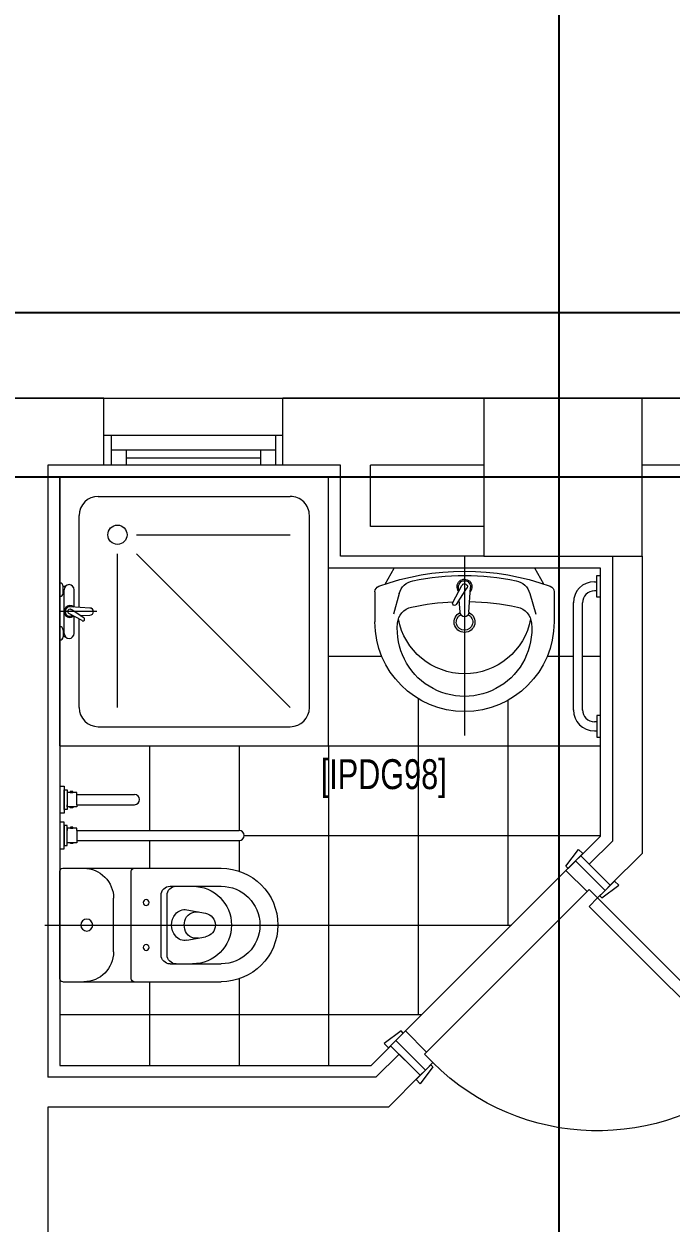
# Model space of a CAD drawing. Header units: metres. Extents: x -18745 to 220762, y -1579758 to -1356048.
# Drawn here: x 128172 to 130338, y -1428936 to -1424920 of the extents above; entities that cross this region are included whole.
import ezdxf

# ---------------------------------------------------------------- set-up
doc = ezdxf.new("R2010")
doc.units = ezdxf.units.M
doc.layers.get('0').update_dxf_attribs({"lineweight": 0})
for name, color, linetype, lineweight in [('A-100 - Copy$0$72_EGR_BASE_TEXT', 8, 'Continuous', 0), ('A-100 - Copy$0$Aluminum', 8, 'Continuous', 0), ('A-100 - Copy$0$car', 8, 'Continuous', 0), ('A-100 - Copy$0$Medical Equipment and Furniture', 8, 'Continuous', 0), ('A-100 - Copy$0$Proj', 8, 'Continuous', 0), ('A-100 - Copy$0$SANIT', 8, 'Continuous', 0), ('A-100 - Copy$0$Structure', 8, 'Continuous', 9), ('A-100 - Copy$0$Tiles', 8, 'Continuous', 0), ('A-100 - Copy$0$Walls', 8, 'Continuous', 0), ('A-100 - Copy$0$Wooden Joinery', 8, 'Continuous', 0)]:
    doc.layers.add(name, color=color, linetype=linetype, lineweight=lineweight)
doc.layers.add('A-100 - Copy$0$axes', color=8, linetype='Continuous')
doc.styles.add('A-100 - Copy$0$X3G_ENTITY_2587EA', font='swisscl.ttf', dxfattribs={"height": 200})

# ---------------------------------------------------------------- blocks, each defined once
blk = doc.blocks.new('A-100 - Copy$0$A$C5B88081F')
at = {"layer": 'A-100 - Copy$0$car'}
for p, q in [((91.9, -7.1), (629.3, -544.5)), ((558.6, -615.2), (21.2, -77.8))]:
    blk.add_line(p, q, dxfattribs=at)
at = {"layer": 'A-100 - Copy$0$Wooden Joinery'}
for p, q in [((1102.4, 41.7), (1038.7, -21.9)), ((1158.9, 41.7), (1130.6, 13.4)), ((1151.9, 34.6), (1144.8, 41.7)), ((1166, 34.6), (1158.9, 41.7)), ((1116.5, 27.6), (1052.9, -36.1)), ((1137.7, 20.5), (1130.6, 27.6)), ((1137.7, 6.3), (1130.6, 13.4)), ((1194.3, 6.3), (1201.4, -0.7)), ((1166, -21.9), (1173.1, -29)), ((1201.4, -0.7), (1173.1, -29)), ((1180.1, -21.9), (1187.2, -29)), ((1194.3, -7.8), (1201.4, -14.9)), ((1045.8, -71.4), (1038.7, -64.4)), ((1059.9, -57.3), (1045.8, -71.4)), ((1059.9, -57.3), (1052.9, -50.2)), ((1187.2, -43.2), (1123.6, -106.8)), ((1201.4, -57.3), (1137.7, -120.9)), ((1102.4, -99.7), (1088.2, -113.9)), ((1088.2, -113.9), (1095.3, -120.9)), ((1102.4, -99.7), (1109.4, -106.8))]:
    blk.add_line(p, q, dxfattribs=at)
for points in [[(106.1, 35.4), (113.1, 42.4), (70.7, 99), (56.6, 84.9)], [(636.4, -495), (1187.2, 55.8), (1215.5, 27.6), (664.7, -523.3)], [(14.1, -70.7), (7.1, -77.8), (-49.5, -35.4), (-35.4, -21.2)], [(671.8, -530.3), (678.8, -523.3), (735.4, -565.7), (721.2, -579.8)], [(565.7, -622.3), (558.6, -629.3), (601, -685.9), (615.2, -671.8)]]:
    blk.add_lwpolyline(points, close=True, dxfattribs=at)
for points in [[(88.4, 53), (-10.6, -46), (-28.3, -28.3), (70.7, 70.7), (88.4, 53)], [(88.4, 53), (113.1, 28.3), (84.9, 0), (91.9, -7.1), (21.2, -77.8), (-10.6, -46), (88.4, 53)], [(689.4, -548), (664.7, -523.3), (636.4, -551.5), (629.3, -544.5), (558.6, -615.2), (590.4, -647), (689.4, -548)], [(689.4, -548), (590.4, -647), (608.1, -664.7), (707.1, -565.7), (689.4, -548)]]:
    blk.add_lwpolyline(points, dxfattribs=at)
for centre, radius, start, end in [((664.7, -523.3), 780, 47.9395, 135), ((1123.6, 20.5), 30, 45, 135), ((1123.6, 20.5), 10, 45, 135), ((1059.9, -43.2), 30, 135, 225), ((1059.9, -43.2), 10, 135, 225), ((1180.1, -36.1), 10, 315, 45), ((1180.1, -36.1), 30, 315, 45), ((1116.5, -99.7), 10, 225, 315), ((1116.5, -99.7), 30, 225, 315)]:
    blk.add_arc(centre, radius, start, end, dxfattribs=at)
blk = doc.blocks.new('A-100 - Copy$0$SHOWER TRAY 80x80')
at = {"layer": 'A-100 - Copy$0$SANIT'}
for p, q in [((0, 0), (0, 0.8)), ((0.8, 0.8), (0, 0.8)), ((0.8, 0), (0.8, 0.8)), ((0.1143, 0.7429), (0.6857, 0.7429)), ((0.0571, 0.4124), (0.0571, 0.6857)), ((0.7429, 0.1143), (0.7429, 0.6857)), ((0.2286, 0.6286), (0.6857, 0.6286)), ((0.1714, 0.1143), (0.1714, 0.5714)), ((0.2286, 0.5714), (0.6857, 0.1143)), ((0.01, 0.455), (0.01, 0.475)), ((0.0163, 0.475), (0.01, 0.475)), ((0.0125, 0.335), (0.0125, 0.465)), ((0.0425, 0.4133), (0.0425, 0.465)), ((0.0125, 0.455), (0.01, 0.455)), ((0.11, 0.4), (0, 0.4)), ((0.0667, 0.3728), (0.0271, 0.3939)), ((0.0895, 0.4105), (0.0316, 0.4139)), ((0.0715, 0.3808), (0.0334, 0.4058)), ((0.0407, 0.3866), (0.0316, 0.3861)), ((0.0425, 0.335), (0.0425, 0.3857)), ((0.0571, 0.1143), (0.0571, 0.3779)), ((0.0608, 0.3878), (0.0895, 0.3895)), ((0.01, 0.345), (0.01, 0.325)), ((0.0125, 0.345), (0.01, 0.345)), ((0.0163, 0.325), (0.01, 0.325)), ((0.1143, 0.0571), (0.6857, 0.0571)), ((0, 0), (0.8, 0))]:
    blk.add_line(p, q, dxfattribs=at)
blk.add_circle((0.1714, 0.6286), 0.0286, dxfattribs=at)
for centre, radius, start, end in [((0.1143, 0.6857), 0.0571, 90, 180), ((0.6857, 0.6857), 0.0571, 360, 90), ((0, 0.475), 0.01, 0, 90), ((0.0275, 0.465), 0.015, 0, 180), ((0, 0.455), 0.01, 270, 0), ((0.03, 0.4), 0.0175, 49.632, 309.2526), ((0.03, 0.4), 0.014, 83.2671, 276.7329), ((0.03, 0.4), 0.00676, 54.0423, 244.5873), ((0.0895, 0.4), 0.0105, 270, 90), ((0.0691, 0.3768), 0.00467, 239.3148, 59.3148), ((0, 0.345), 0.01, 0, 90), ((0, 0.325), 0.01, 270, 0), ((0.0275, 0.335), 0.015, 180, 0), ((0.1143, 0.1143), 0.0571, 180, 270), ((0.6857, 0.1143), 0.0571, 270, 360)]:
    blk.add_arc(centre, radius, start, end, dxfattribs=at)
blk = doc.blocks.new('A-100 - Copy$0$lav-manta 60')
at = {"layer": 'A-100 - Copy$0$SANIT'}
for p, q in [((-0.2658, -0.0529), (-0.2358, 0)), ((-0.2358, 0), (0.2358, 0)), ((0, 0.04), (0, -0.56)), ((0.2658, -0.0529), (0.2358, 0)), ((-0.3, -0.0789), (-0.3, -0.18)), ((-0.015, -0.1473), (-0.0199, -0.064)), ((0.0274, -0.121), (-0.0078, -0.0673)), ((0.0389, -0.1142), (0.0087, -0.0575)), ((0.0191, -0.077), (0.0199, -0.064)), ((0.3, -0.0789), (0.3, -0.18)), ((-0.2185, -0.0841), (-0.2383, -0.1537)), ((0.015, -0.1473), (0.0174, -0.1057)), ((0.2185, -0.0841), (0.2383, -0.1537))]:
    blk.add_line(p, q, dxfattribs=at)
for centre, radius, start, end in [((0, -0.8557), 0.8457, 70.1771, 109.8229), ((0, -0.8696), 0.8457, 78.1914, 101.8086), ((0, -0.0617), 0.025, 320.7474, 220.368), ((-0.28, -0.0789), 0.02, 109.8229, 180), ((-0.1608, -0.1006), 0.06, 101.8086, 164.0794), ((0, -0.0617), 0.02, 353.2671, 186.682), ((0, -0.0617), 0.00966, 25.4127, 215.9577), ((0.1608, -0.1006), 0.06, 15.9206, 78.1914), ((0.28, -0.0789), 0.02, 0, 70.1771), ((0, -0.9572), 0.8457, 91.1572, 102.0883), ((0, -0.9572), 0.8457, 88.5486, 88.844), ((0.0332, -0.1176), 0.00666, 210.6852, 30.6852), ((0, -0.9572), 0.8457, 77.9117, 87.4274), ((-0.1645, -0.189), 0.06, 102.0883, 174.8142), ((0, -0.18), 0.035, 115.3106, 64.6894), ((0, -0.18), 0.0275, 117.1496, 62.8504), ((0, -0.1473), 0.015, 180, 0), ((0.1645, -0.189), 0.06, 5.1858, 77.9117), ((0, -0.18), 0.3, 180, 0), ((0, -0.2039), 0.2252, 174.8142, 5.1858), ((0, -0.1282), 0.2252, 190.6097, 349.3903)]:
    blk.add_arc(centre, radius, start, end, dxfattribs=at)
blk = doc.blocks.new('A-100 - Copy$0$WC manta')
at = {"layer": 'A-100 - Copy$0$SANIT'}
for p, q in [((-0.13, 0.18), (-0.13, -0.18)), ((-0.12, 0.19), (0.41, 0.19)), ((0.109, 0.18), (0.109, -0.18)), ((0.239, 0.13), (0.41, 0.13)), ((0.05, 0.09), (0.05, -0.09)), ((0.209, 0.1), (0.209, -0.1)), ((0.229, 0.1), (0.229, -0.1)), ((0.2955, 0.051), (0.3581, 0.0393)), ((-0.18, 0), (0.65, 0)), ((0.2955, -0.051), (0.3581, -0.0393)), ((0.239, -0.13), (0.41, -0.13)), ((-0.12, -0.19), (0.41, -0.19))]:
    blk.add_line(p, q, dxfattribs=at)
for centre, radius in [((0.159, 0.0752), 0.01), ((-0.04, 0), 0.02), ((0.159, -0.0753), 0.01)]:
    blk.add_circle(centre, radius, dxfattribs=at)
for centre, radius, start, end in [((-0.12, 0.18), 0.01, 90, 180), ((-0.05, 0.09), 0.1, 0, 90), ((0.119, 0.18), 0.01, 90, 180), ((0.41, 0), 0.19, 270, 90), ((0.239, 0.1), 0.03, 90, 180), ((0.259, 0.1), 0.03, 90, 180), ((0.3147, 0), 0.13, 270, 90), ((0.41, 0), 0.13, 270, 90), ((0.2882, 0.0117), 0.04, 79.4289, 141.525), ((0.3271, 0.0044), 0.04, 79.4289, 166.4176), ((0.3029, 0), 0.0588, 141.525, 218.475), ((0.3454, 0), 0.0588, 166.4176, 193.5824), ((0.3507, 0), 0.04, 280.5711, 79.4289), ((0.2882, -0.0117), 0.04, 218.475, 280.5711), ((0.3271, -0.0044), 0.04, 193.5824, 280.5711), ((-0.05, -0.09), 0.1, 270, 0), ((0.239, -0.1), 0.03, 180, 270), ((0.259, -0.1), 0.03, 180, 270), ((-0.12, -0.18), 0.01, 180, 270), ((0.119, -0.18), 0.01, 180, 270)]:
    blk.add_arc(centre, radius, start, end, dxfattribs=at)
blk = doc.blocks.new('A-100 - Copy')
at = {"layer": 'A-100 - Copy$0$Aluminum'}
for p, q in [((129038.7, -1426297.7, -2.4), (128438.7, -1426297.7, -2.4)), ((128463.7, -1426297.7, -2.4), (128463.7, -1426397.7, -2.4)), ((129013.7, -1426297.7, -2.4), (129013.7, -1426397.7, -2.4)), ((129013.7, -1426347.7, -2.4), (128463.7, -1426347.7, -2.4)), ((128513.7, -1426347.7, -2.4), (128513.7, -1426397.7, -2.4)), ((128963.7, -1426347.7, -2.4), (128963.7, -1426397.7, -2.4)), ((128513.7, -1426372.7, -2.4), (128963.7, -1426372.7, -2.4)), ((129038.7, -1426397.7, -2.4), (128438.7, -1426397.7, -2.4))]:
    blk.add_line(p, q, dxfattribs=at)
at = {"layer": 'A-100 - Copy$0$axes'}
for p, q in [((129963.3, -1477297.4, 0), (129963.3, -1387547.7, 0)), ((178940.3, -1425887.7, 2.4), (96042.2, -1425887.7, 2.4)), ((178940.3, -1426437.7, 2.4), (96049.7, -1426437.7, 2.4))]:
    blk.add_line(p, q, dxfattribs=at)
at = {"layer": 'A-100 - Copy$0$Medical Equipment and Furniture', "elevation": 0}
blk.add_lwpolyline([(115563.3, -1421042.7), (122868.3, -1421042.7), (122868.3, -1426172.7), (159028.3, -1426172.7), (159136.2, -1440572.7), (159048.3, -1440572.7), (159048.3, -1440877.7)], dxfattribs=at)
at = {"layer": 'A-100 - Copy$0$Proj'}
blk.add_line((128438.7, -1426172.7, 0), (129038.7, -1426172.7, 0), dxfattribs=at)
at = {"layer": 'A-100 - Copy$0$SANIT'}
for p, q in [((130081.7, -1426787.8, -2.4), (130090, -1426787.8, -2.4)), ((130090, -1426839.1, -2.4), (130090, -1426767.1, -2.4)), ((130090, -1426767.1, -2.4), (130101.7, -1426767.1, -2.4)), ((130090, -1426818.4, -2.4), (130081.7, -1426818.4, -2.4)), ((130011.1, -1427217.8, -2.4), (130011.1, -1426858, -2.4)), ((130041.7, -1427217.6, -2.4), (130041.7, -1426858.1, -2.4)), ((130101.7, -1426839.1, -2.4), (130090, -1426839.1, -2.4)), ((130090, -1427236.3, -2.4), (130090, -1427308.3, -2.4)), ((130101.7, -1427236.3, -2.4), (130090, -1427236.3, -2.4)), ((130090, -1427257, -2.4), (130081.7, -1427257, -2.4)), ((130081.7, -1427287.6, -2.4), (130090, -1427287.6, -2.4)), ((130090, -1427308.3, -2.4), (130101.7, -1427308.3, -2.4)), ((128291.6, -1427472.7, -2.4), (128306.6, -1427472.7, -2.4)), ((128306.6, -1427472.7, -2.4), (128306.6, -1427562.7, -2.4)), ((128306.6, -1427551.1, -2.4), (128306.6, -1427484.4, -2.4)), ((128306.6, -1427484.4, -2.4), (128315.8, -1427484.4, -2.4)), ((128315.8, -1427484.4, -2.4), (128315.8, -1427551.1, -2.4)), ((128348.6, -1427493.4, -2.4), (128315.8, -1427493.4, -2.4)), ((128326.8, -1427490.3, -2.4), (128326.8, -1427493.4, -2.4)), ((128335.6, -1427490.3, -2.4), (128326.8, -1427490.3, -2.4)), ((128326.8, -1427493.4, -2.4), (128335.6, -1427493.4, -2.4)), ((128335.6, -1427493.4, -2.4), (128335.6, -1427490.3, -2.4)), ((128348.6, -1427500.7, -2.4), (128348.6, -1427493.4, -2.4)), ((128348.6, -1427534.7, -2.4), (128348.6, -1427500.7, -2.4)), ((128348.6, -1427500.7, -2.4), (128541.6, -1427500.7, -2.4)), ((128315.8, -1427551.1, -2.4), (128306.6, -1427551.1, -2.4)), ((128315.8, -1427542.1, -2.4), (128315.8, -1427534.7, -2.4)), ((128348.6, -1427542.1, -2.4), (128315.8, -1427542.1, -2.4)), ((128326.8, -1427545.1, -2.4), (128326.8, -1427542.1, -2.4)), ((128326.8, -1427542.1, -2.4), (128335.6, -1427542.1, -2.4)), ((128335.6, -1427545.1, -2.4), (128326.8, -1427545.1, -2.4)), ((128335.6, -1427542.1, -2.4), (128335.6, -1427545.1, -2.4)), ((128348.6, -1427534.7, -2.4), (128348.6, -1427542.1, -2.4)), ((128348.6, -1427534.7, -2.4), (128541.6, -1427534.7, -2.4)), ((128306.6, -1427562.7, -2.4), (128291.6, -1427562.7, -2.4)), ((128306.6, -1427592.7, -2.4), (128291.6, -1427592.7, -2.4)), ((128306.7, -1427682.7, -2.4), (128306.6, -1427592.7, -2.4)), ((128306.6, -1427604.4, -2.4), (128306.7, -1427671.1, -2.4)), ((128315.8, -1427604.4, -2.4), (128306.6, -1427604.4, -2.4)), ((128315.8, -1427671.1, -2.4), (128315.8, -1427604.4, -2.4)), ((128348.6, -1427613.4, -2.4), (128315.8, -1427613.4, -2.4)), ((128315.8, -1427613.4, -2.4), (128315.8, -1427620.7, -2.4)), ((128335.7, -1427610.4, -2.4), (128326.9, -1427610.4, -2.4)), ((128326.9, -1427610.4, -2.4), (128326.9, -1427613.4, -2.4)), ((128326.9, -1427613.4, -2.4), (128335.7, -1427613.4, -2.4)), ((128335.7, -1427613.4, -2.4), (128335.7, -1427610.4, -2.4)), ((128348.6, -1427620.7, -2.4), (128348.6, -1427613.4, -2.4)), ((128348.6, -1427620.7, -2.4), (128348.6, -1427654.7, -2.4)), ((128348.6, -1427620.7, -2.4), (128891.7, -1427620.7, -2.4)), ((128306.7, -1427671.1, -2.4), (128315.8, -1427671.1, -2.4)), ((128315.8, -1427662.1, -2.4), (128315.8, -1427654.7, -2.4)), ((128348.6, -1427662.1, -2.4), (128315.8, -1427662.1, -2.4)), ((128326.9, -1427662.1, -2.4), (128335.7, -1427662.1, -2.4)), ((128326.9, -1427665.1, -2.4), (128326.9, -1427662.1, -2.4)), ((128335.7, -1427665.1, -2.4), (128326.9, -1427665.1, -2.4)), ((128335.7, -1427662.1, -2.4), (128335.7, -1427665.1, -2.4)), ((128348.6, -1427654.7, -2.4), (128348.6, -1427662.1, -2.4)), ((128348.6, -1427654.7, -2.4), (128891.7, -1427654.7, -2.4)), ((128291.7, -1427682.7, -2.4), (128306.7, -1427682.7, -2.4))]:
    blk.add_line(p, q, dxfattribs=at)
for centre, radius, start, end in [((130081.7, -1426858.4, -2.4), 70.6, 90.0005, 180.0005), ((130081.7, -1426858.4, -2.4), 40, 90.0005, 180.0005), ((130081.7, -1427217, -2.4), 70.6, 179.9995, 269.9995), ((130081.7, -1427217, -2.4), 40, 179.9995, 269.9995), ((128541.6, -1427517.7, -2.4), 17, 270.0038, 90.0038), ((128891.7, -1427637.7, -2.4), 17, 270.0036, 90.0036)]:
    blk.add_arc(centre, radius, start, end, dxfattribs=at)
at = {"layer": 'A-100 - Copy$0$Structure', "elevation": 0}
blk.add_lwpolyline([(129711.2, -1426702.7), (130241.2, -1426702.7), (130241.2, -1426172.7), (129711.2, -1426172.7)], close=True, dxfattribs=at)
at = {"layer": 'A-100 - Copy$0$Tiles'}
for p, q in [((129191.7, -1426737.7, -2.4), (129191.7, -1426737.7, 0)), ((129191.7, -1427037.7, -2.4), (129369.6, -1427037.7, -2.4)), ((129923.7, -1427037.7, -2.4), (130011.1, -1427037.7, -2.4)), ((130041.7, -1427037.7, -2.4), (130101.7, -1427037.7, -2.4)), ((129491.7, -1427179.5, -2.4), (129491.7, -1428239.7, -2.4)), ((129791.7, -1427185.3, -2.4), (129791.7, -1427939.7, -2.4)), ((128591.7, -1427337.7, -2.4), (128591.7, -1427620.7, -2.4)), ((128891.7, -1427337.7, -2.4), (128891.7, -1427620.7, -2.4)), ((129191.7, -1427337.7, -2.4), (129191.7, -1428407.7, -2.4)), ((129191.7, -1427337.7, -2.4), (130101.7, -1427337.7, -2.4)), ((128908.7, -1427637.7, -2.4), (130101.7, -1427637.7, -2.4)), ((128591.7, -1427654.7, -2.4), (128591.7, -1427747.7, -2.4)), ((128891.7, -1427654.7, -2.4), (128891.7, -1427757.4, -2.4)), ((129021.7, -1427937.7, -2.4), (129803.7, -1427937.7, -2.4)), ((128891.7, -1428118, -2.4), (128891.7, -1428407.7, -2.4)), ((128591.7, -1428127.7, -2.4), (128591.7, -1428407.7, -2.4)), ((128291.7, -1428237.7, -2.4), (129503.7, -1428237.7, -2.4))]:
    blk.add_line(p, q, dxfattribs=at)
at = {"layer": 'A-100 - Copy$0$Tiles', "elevation": -4.7}
blk.add_lwpolyline([(130035.9, -1427705.5), (130101.7, -1427639.7), (130101.7, -1426742.7), (129191.7, -1426742.7), (129191.7, -1426437.7), (128291.7, -1426437.7), (128291.7, -1428407.7), (129333.7, -1428407.7), (129399.5, -1428341.9)], dxfattribs=at)
at = {"layer": 'A-100 - Copy$0$Walls'}
for p, q in [((128438.7, -1426172.7, 0), (127888.7, -1426172.7, 0)), ((128438.7, -1426397.7, 0), (128438.7, -1426172.7, 0)), ((129711.2, -1426172.7, 0), (129038.7, -1426172.7, 0)), ((129038.7, -1426397.7, 0), (129038.7, -1426172.7, 0)), ((131113.7, -1426172.7, 0), (130241.2, -1426172.7, 0)), ((128251.7, -1426397.7, 0), (128251.7, -1428447.7, 0)), ((128438.7, -1426397.7, 0), (128251.7, -1426397.7, 0)), ((129231.7, -1426397.7, 0), (129038.7, -1426397.7, 0)), ((129711.2, -1426397.7, 0), (129331.7, -1426397.7, 0)), ((131113.7, -1426397.7, 0), (130241.2, -1426397.7, 0)), ((130141.7, -1426702.7, 0), (130141.7, -1427656.3, 0)), ((130241.7, -1426702.7, 0), (130241.7, -1427697.7, 0)), ((130064.1, -1427733.8, 0), (130141.7, -1427656.3, 0)), ((130134.8, -1427804.5, 0), (130241.7, -1427697.7, 0)), ((130134.8, -1427804.5, 0), (130064.1, -1427733.8, 0)), ((129350.2, -1428447.7, 0), (129427.7, -1428370.2, 0)), ((129498.5, -1428440.9, 0), (129427.7, -1428370.2, 0)), ((129391.7, -1428547.7, 0), (129498.5, -1428440.9, 0)), ((129350.2, -1428447.7, 0), (128251.7, -1428447.7, 0)), ((128251.7, -1428547.7, 0), (128251.7, -1430035.6, 0)), ((129391.7, -1428547.7, 0), (128251.7, -1428547.7, 0))]:
    blk.add_line(p, q, dxfattribs=at)
at = {"layer": 'A-100 - Copy$0$Walls', "elevation": 0}
for points in [[(129711.7, -1426702.7), (129231.7, -1426702.7), (129231.7, -1426397.7)], [(129711.7, -1426602.7), (129331.7, -1426602.7), (129331.7, -1426397.7)]]:
    blk.add_lwpolyline(points, dxfattribs=at)
at = {"layer": 'A-100 - Copy$0$SANIT'}
for name, p, xscale, yscale, zscale, rotation in [('A-100 - Copy$0$SHOWER TRAY 80x80', (128291.7, -1427337.7, -2.4), 1125.00003893818, 1125.00003893818, 1125.00003893818, 7.65987627600392e-08), ('A-100 - Copy$0$lav-manta 60', (129646.7, -1426742.7, -4.7), -1000.000000000223, 1000.000000000223, 1000.000000000223, 0.001835489874011387), ('A-100 - Copy$0$WC manta', (128421.7, -1427937.7, -2.4), -999.9999999999968, 999.9999999999968, 999.9999999999995, 180.001835489874)]:
    blk.add_blockref(name, p, dxfattribs=dict(at, xscale=xscale, yscale=yscale, zscale=zscale, rotation=rotation))
at = {"layer": 'A-100 - Copy$0$Wooden Joinery', "xscale": -1, "rotation": 180}
blk.add_blockref('A-100 - Copy$0$A$C5B88081F', (129427.7, -1428370.2, -2.4), dxfattribs=at)
at = {"layer": 'A-100 - Copy$0$72_EGR_BASE_TEXT', "insert": (129376.2, -1427382.4, -2.4), "char_height": 100, "attachment_point": 2, "style": 'A-100 - Copy$0$X3G_ENTITY_2587EA'}
blk.add_mtext('[IPDG98]', dxfattribs=at)

msp = doc.modelspace()

# ---------------------------------------------------------------- block references
msp.add_blockref('A-100 - Copy', (0, 0))

doc.saveas('drawing.dxf')
